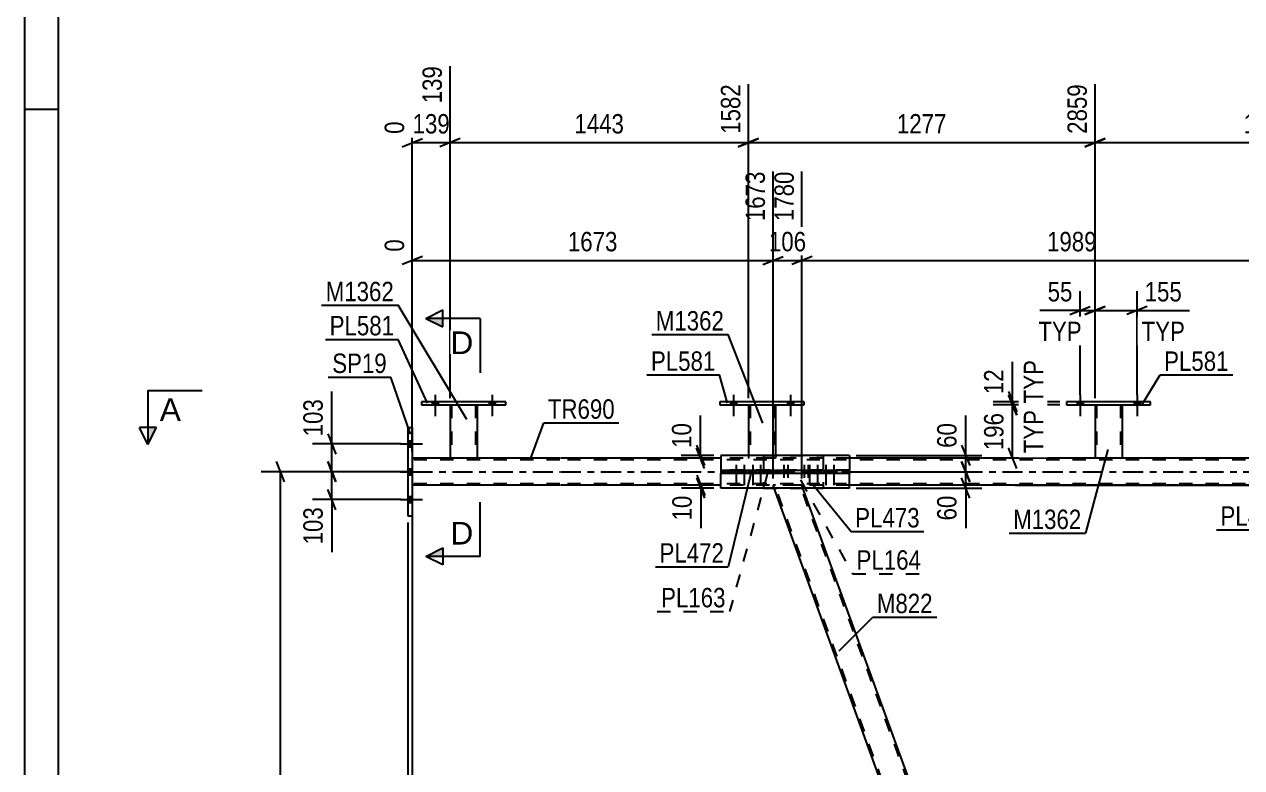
# Model space of a CAD drawing. Header units: millimetres. Extents: x 0 to 841, y 0 to 594.
# Drawn here: x 0 to 179.4, y 349.9 to 459.5 of the extents above; entities that cross this region are included whole.
import ezdxf

# ---------------------------------------------------------------- set-up
doc = ezdxf.new("R2010")
doc.units = ezdxf.units.MM
doc.linetypes.add('DXK_LINE_DOT2', pattern=[3.9198, 1.9599, -1.9599])
doc.linetypes.add('DXK_LINE_DOT3', pattern=[5.9187, 2.979, -0.9799, 0.9799, -0.9799])
doc.styles.add('Arial', font='ARIAL.TTF', dxfattribs={"height": 0.2})
doc.styles.add('Arial Narrow', font='ARIALN.TTF', dxfattribs={"height": 0.2})

# ---------------------------------------------------------------- blocks, each defined once
blk = doc.blocks.new('Unknown-570369591-1113')
at = {"color": 5, "linetype": 'Continuous'}
for p, q in [((0, 594), (0, 0)), ((5, 589), (5, 5)), ((5, 447), (0, 447))]:
    blk.add_line(p, q, dxfattribs=at)
blk = doc.blocks.new('Part-570369591-2662 - 2634')
at = {"color": 7, "linetype": 'DXK_LINE_DOT2'}
for p, q in [((114.61, 391.58), (110.35, 391.58)), ((110.5, 391.18), (110.35, 391.58)), ((154.65, 270.58), (110.61, 391.58)), ((158.39, 270.58), (114.35, 391.58)), ((114.75, 391.18), (114.61, 391.58)), ((158.65, 270.58), (157.47, 273.83)), ((154.39, 270.58), (154.24, 270.99)), ((158.65, 270.58), (154.39, 270.58))]:
    blk.add_line(p, q, dxfattribs=at)
at = {"color": 2, "linetype": 'Continuous'}
for p, q in [((154.24, 270.99), (110.5, 391.18)), ((157.47, 273.83), (114.75, 391.18))]:
    blk.add_line(p, q, dxfattribs=at)
blk = doc.blocks.new('Part-570369591-2642 - 2634')
at = {"color": 2, "linetype": 'Continuous'}
for p, q in [((102.64, 395.98), (102.64, 393.82)), ((121.6, 395.98), (102.64, 395.98)), ((121.6, 395.98), (121.6, 393.82)), ((102.64, 391.18), (102.64, 393.34)), ((121.6, 391.18), (121.6, 393.34)), ((121.6, 391.18), (102.64, 391.18))]:
    blk.add_line(p, q, dxfattribs=at)
at = {"color": 7, "linetype": 'DXK_LINE_DOT2'}
for p, q in [((102.64, 393.82), (102.64, 393.34)), ((121.6, 393.82), (121.6, 393.34))]:
    blk.add_line(p, q, dxfattribs=at)
blk = doc.blocks.new('Bolt-570369591-2840 - 2634')
at = {"linetype": 'Continuous'}
for points in [[(104.08, 403.42), (104.96, 403.42), (104.96, 403.9), (104.08, 403.9)], [(112.48, 403.42), (113.36, 403.42), (113.36, 403.9), (112.48, 403.9)]]:
    blk.add_hatch(color=1, dxfattribs=at).paths.add_polyline_path(points)
at = {"color": 1, "linetype": 'Continuous'}
for p, q in [((104.08, 403.9), (104.08, 403.42)), ((104.52, 404.9), (104.52, 401.78)), ((104.96, 403.9), (104.96, 403.42)), ((112.48, 403.9), (112.48, 403.42)), ((112.92, 404.9), (112.92, 401.78)), ((113.36, 403.9), (113.36, 403.42))]:
    blk.add_line(p, q, dxfattribs=at)
blk = doc.blocks.new('Part-570369591-2731 - 2634')
at = {"color": 7, "linetype": 'DXK_LINE_DOT2'}
for p, q in [((108.93, 395.98), (108.93, 391.18)), ((108.93, 395.98), (117.71, 395.98)), ((117.71, 395.98), (117.71, 391.18)), ((108.93, 391.18), (117.71, 391.18))]:
    blk.add_line(p, q, dxfattribs=at)
blk = doc.blocks.new('Part-570369591-2671 - 2634')
at = {"color": 2, "linetype": 'Continuous'}
for p, q in [((78.94, 395.58), (57.17, 395.58)), ((102.64, 395.58), (79.04, 395.58)), ((187.77, 395.58), (121.6, 395.58)), ((78.94, 391.58), (57.17, 391.58)), ((102.64, 391.58), (79.04, 391.58)), ((187.77, 391.58), (121.6, 391.58))]:
    blk.add_line(p, q, dxfattribs=at)
at = {"color": 7, "linetype": 'DXK_LINE_DOT2'}
for p, q in [((57.17, 395.58), (57.17, 391.58)), ((78.94, 395.34), (57.17, 395.34)), ((246.62, 395.34), (79.04, 395.34)), ((121.6, 395.58), (102.64, 395.58)), ((78.94, 391.82), (57.17, 391.82)), ((246.62, 391.82), (79.04, 391.82)), ((121.6, 391.58), (102.64, 391.58))]:
    blk.add_line(p, q, dxfattribs=at)
at = {"color": 7, "linetype": 'DXK_LINE_DOT3'}
for p, q in [((57.17, 393.58), (78.94, 393.58)), ((79.04, 393.58), (246.62, 393.58))]:
    blk.add_line(p, q, dxfattribs=at)
blk = doc.blocks.new('Part-570369591-2736 - 2634')
at = {"color": 2, "linetype": 'Continuous'}
for p, q in [((102.52, 403.9), (102.52, 403.42)), ((114.92, 403.9), (102.52, 403.9)), ((114.92, 403.42), (114.92, 403.9)), ((102.52, 403.42), (114.92, 403.42))]:
    blk.add_line(p, q, dxfattribs=at)
blk = doc.blocks.new('Part-570369591-2751 - 2634')
at = {"color": 2, "linetype": 'Continuous'}
for p, q in [((106.72, 403.42), (106.72, 395.98)), ((110.72, 403.42), (110.72, 395.98))]:
    blk.add_line(p, q, dxfattribs=at)
at = {"color": 7, "linetype": 'DXK_LINE_DOT2'}
for p, q in [((106.72, 403.42), (110.72, 403.42)), ((106.72, 403.42), (106.72, 403.42)), ((106.72, 403.42), (106.72, 403.42)), ((106.96, 403.42), (106.96, 395.58)), ((110.48, 403.42), (110.48, 395.58)), ((110.72, 403.42), (110.72, 403.42)), ((110.72, 403.42), (110.72, 403.42)), ((106.72, 395.98), (106.72, 395.58)), ((110.72, 395.58), (106.72, 395.58)), ((110.72, 395.98), (110.72, 395.58))]:
    blk.add_line(p, q, dxfattribs=at)
blk = doc.blocks.new('Part-570369591-2691 - 2634')
at = {"color": 2, "linetype": 'Continuous'}
for p, q in [((56.53, 400.08), (57.17, 400.08)), ((56.53, 400.08), (56.53, 387.08)), ((57.17, 400.08), (57.17, 387.08)), ((56.53, 387.08), (57.17, 387.08))]:
    blk.add_line(p, q, dxfattribs=at)
blk = doc.blocks.new('Part-570369591-2756 - 2634')
at = {"color": 2, "linetype": 'Continuous'}
for p, q in [((58.54, 403.9), (58.54, 403.42)), ((70.94, 403.9), (58.54, 403.9)), ((70.94, 403.42), (70.94, 403.9)), ((58.54, 403.42), (70.94, 403.42))]:
    blk.add_line(p, q, dxfattribs=at)
blk = doc.blocks.new('Part-570369591-2761 - 2634')
at = {"color": 2, "linetype": 'Continuous'}
for p, q in [((62.74, 403.42), (62.74, 395.58)), ((66.74, 403.42), (66.74, 395.58)), ((66.71, 395.58), (62.74, 395.58)), ((66.74, 395.58), (66.71, 395.58))]:
    blk.add_line(p, q, dxfattribs=at)
at = {"color": 7, "linetype": 'DXK_LINE_DOT2'}
for p, q in [((62.74, 403.42), (66.74, 403.42)), ((62.74, 403.42), (62.74, 403.42)), ((62.74, 403.42), (62.74, 403.42)), ((62.98, 403.42), (62.98, 395.58)), ((66.5, 403.42), (66.5, 395.58)), ((66.74, 403.42), (66.74, 403.42)), ((66.74, 403.42), (66.74, 403.42)), ((66.43, 395.58), (66.45, 395.58)), ((66.45, 395.58), (66.48, 395.58)), ((66.48, 395.58), (66.5, 395.58)), ((66.74, 395.58), (66.74, 395.58))]:
    blk.add_line(p, q, dxfattribs=at)
blk = doc.blocks.new('Part-570369591-2721 - 2634')
at = {"color": 2, "linetype": 'Continuous'}
for p, q in [((157.47, 273.83), (194.04, 391.18)), ((197.03, 387.33), (195.63, 391.18)), ((160.77, 270.99), (197.03, 387.33)), ((158.5, 270.99), (157.47, 273.83))]:
    blk.add_line(p, q, dxfattribs=at)
at = {"color": 7, "linetype": 'DXK_LINE_DOT2'}
for p, q in [((157.6, 273.46), (194.42, 391.58)), ((194.04, 391.18), (194.17, 391.58)), ((195.49, 391.58), (194.17, 391.58)), ((195.63, 391.18), (195.49, 391.58)), ((160.39, 270.58), (196.9, 387.7)), ((158.65, 270.58), (158.5, 270.99)), ((160.77, 270.99), (160.64, 270.58)), ((160.64, 270.58), (158.65, 270.58))]:
    blk.add_line(p, q, dxfattribs=at)
blk = doc.blocks.new('Part-570369591-2796 - 2634')
at = {"color": 2, "linetype": 'Continuous'}
for p, q in [((102.64, 393.82), (102.64, 393.82)), ((102.64, 393.82), (107.81, 393.82)), ((102.64, 393.82), (102.64, 393.34)), ((107.81, 393.34), (102.64, 393.34)), ((107.81, 393.82), (116.42, 393.82)), ((107.81, 393.82), (107.81, 393.34)), ((116.42, 393.34), (107.81, 393.34)), ((116.42, 393.82), (121.6, 393.82)), ((116.42, 393.82), (116.42, 393.34)), ((121.6, 393.34), (116.42, 393.34)), ((121.6, 393.82), (121.6, 393.82)), ((121.6, 393.82), (121.6, 393.34))]:
    blk.add_line(p, q, dxfattribs=at)
at = {"color": 7, "linetype": 'DXK_LINE_DOT2'}
for p, q in [((121.6, 393.82), (102.64, 393.82)), ((102.64, 393.82), (102.64, 393.82)), ((121.6, 393.34), (102.64, 393.34)), ((121.6, 393.82), (121.6, 393.82))]:
    blk.add_line(p, q, dxfattribs=at)
blk = doc.blocks.new('Part-570369591-2801 - 2634')
at = {"color": 7, "linetype": 'DXK_LINE_DOT2'}
for p, q in [((117.71, 393.82), (108.93, 393.82)), ((108.93, 393.82), (108.93, 393.34)), ((117.71, 393.34), (108.93, 393.34)), ((111.3, 393.82), (111.3, 393.34)), ((117.71, 393.82), (117.71, 393.34))]:
    blk.add_line(p, q, dxfattribs=at)
blk = doc.blocks.new('Part-570369591-2834 - 2634')
at = {"color": 2, "linetype": 'Continuous'}
for p, q in [((153.6, 403.9), (153.6, 403.42)), ((166, 403.9), (153.6, 403.9)), ((166, 403.42), (166, 403.9)), ((153.6, 403.42), (166, 403.42))]:
    blk.add_line(p, q, dxfattribs=at)
blk = doc.blocks.new('Part-570369591-2839 - 2634')
at = {"color": 2, "linetype": 'Continuous'}
for p, q in [((157.8, 403.42), (157.8, 395.58)), ((161.8, 403.42), (161.8, 395.58)), ((161.76, 395.58), (157.8, 395.58)), ((161.8, 395.58), (161.76, 395.58))]:
    blk.add_line(p, q, dxfattribs=at)
at = {"color": 7, "linetype": 'DXK_LINE_DOT2'}
for p, q in [((157.8, 403.42), (161.8, 403.42)), ((157.8, 403.42), (157.8, 403.42)), ((157.8, 403.42), (157.8, 403.42)), ((158.04, 403.42), (158.04, 395.58)), ((161.56, 403.42), (161.56, 395.58)), ((161.8, 403.42), (161.8, 403.42)), ((161.8, 403.42), (161.8, 403.42)), ((161.49, 395.58), (161.5, 395.58)), ((161.5, 395.58), (161.54, 395.58)), ((161.54, 395.58), (161.56, 395.58)), ((161.8, 395.58), (161.8, 395.58))]:
    blk.add_line(p, q, dxfattribs=at)
blk = doc.blocks.new('Bolt-570369591-2841 - 2634')
at = {"linetype": 'Continuous'}
for points in [[(104.08, 403.42), (104.96, 403.42), (104.96, 403.9), (104.08, 403.9)], [(112.48, 403.42), (113.36, 403.42), (113.36, 403.9), (112.48, 403.9)]]:
    blk.add_hatch(color=1, dxfattribs=at).paths.add_polyline_path(points)
at = {"color": 1, "linetype": 'Continuous'}
for p, q in [((104.08, 403.9), (104.08, 403.42)), ((104.52, 404.9), (104.52, 401.78)), ((104.96, 403.9), (104.96, 403.42)), ((112.48, 403.9), (112.48, 403.42)), ((112.92, 404.9), (112.92, 401.78)), ((113.36, 403.9), (113.36, 403.42))]:
    blk.add_line(p, q, dxfattribs=at)
blk = doc.blocks.new('Bolt-570369591-2842 - 2634')
at = {"linetype": 'Continuous'}
for points in [[(60.1, 403.42), (60.98, 403.42), (60.98, 403.9), (60.1, 403.9)], [(68.5, 403.42), (69.38, 403.42), (69.38, 403.9), (68.5, 403.9)]]:
    blk.add_hatch(color=1, dxfattribs=at).paths.add_polyline_path(points)
at = {"color": 1, "linetype": 'Continuous'}
for p, q in [((60.1, 403.9), (60.1, 403.42)), ((60.54, 404.9), (60.54, 401.78)), ((60.98, 403.9), (60.98, 403.42)), ((68.5, 403.9), (68.5, 403.42)), ((68.94, 404.9), (68.94, 401.78)), ((69.38, 403.9), (69.38, 403.42))]:
    blk.add_line(p, q, dxfattribs=at)
blk = doc.blocks.new('Bolt-570369591-2843 - 2634')
at = {"linetype": 'Continuous'}
for points in [[(60.1, 403.42), (60.98, 403.42), (60.98, 403.9), (60.1, 403.9)], [(68.5, 403.42), (69.38, 403.42), (69.38, 403.9), (68.5, 403.9)]]:
    blk.add_hatch(color=1, dxfattribs=at).paths.add_polyline_path(points)
at = {"color": 1, "linetype": 'Continuous'}
for p, q in [((60.1, 403.9), (60.1, 403.42)), ((60.54, 404.9), (60.54, 401.78)), ((60.98, 403.9), (60.98, 403.42)), ((68.5, 403.9), (68.5, 403.42)), ((68.94, 404.9), (68.94, 401.78)), ((69.38, 403.9), (69.38, 403.42))]:
    blk.add_line(p, q, dxfattribs=at)
blk = doc.blocks.new('Bolt-570369591-2848 - 2634')
at = {"linetype": 'Continuous'}
for points in [[(155.16, 403.42), (156.04, 403.42), (156.04, 403.9), (155.16, 403.9)], [(163.56, 403.42), (164.44, 403.42), (164.44, 403.9), (163.56, 403.9)]]:
    blk.add_hatch(color=1, dxfattribs=at).paths.add_polyline_path(points)
at = {"color": 1, "linetype": 'Continuous'}
for p, q in [((155.16, 403.9), (155.16, 403.42)), ((155.6, 404.9), (155.6, 401.78)), ((156.04, 403.9), (156.04, 403.42)), ((163.56, 403.9), (163.56, 403.42)), ((164, 404.9), (164, 401.78)), ((164.44, 403.9), (164.44, 403.42))]:
    blk.add_line(p, q, dxfattribs=at)
blk = doc.blocks.new('Bolt-570369591-2849 - 2634')
at = {"linetype": 'Continuous'}
for points in [[(155.16, 403.42), (156.04, 403.42), (156.04, 403.9), (155.16, 403.9)], [(163.56, 403.42), (164.44, 403.42), (164.44, 403.9), (163.56, 403.9)]]:
    blk.add_hatch(color=1, dxfattribs=at).paths.add_polyline_path(points)
at = {"color": 1, "linetype": 'Continuous'}
for p, q in [((155.16, 403.9), (155.16, 403.42)), ((155.6, 404.9), (155.6, 401.78)), ((156.04, 403.9), (156.04, 403.42)), ((163.56, 403.9), (163.56, 403.42)), ((164, 404.9), (164, 401.78)), ((164.44, 403.9), (164.44, 403.42))]:
    blk.add_line(p, q, dxfattribs=at)
blk = doc.blocks.new('Bolt-570369591-2850 - 2634')
at = {"color": 1, "linetype": 'DXK_LINE_DOT2'}
for p, q in [((111.57, 393.82), (111.57, 393.34)), ((111.93, 394.62), (111.93, 391.62)), ((112.17, 393.82), (112.17, 393.34)), ((112.29, 393.82), (112.29, 393.34)), ((112.53, 394.62), (112.53, 391.62)), ((112.89, 393.82), (112.89, 393.34)), ((114.58, 393.82), (114.58, 393.34)), ((114.94, 394.62), (114.94, 391.62)), ((115.18, 393.82), (115.18, 393.34)), ((115.3, 393.82), (115.3, 393.34)), ((115.54, 394.62), (115.54, 391.62)), ((115.9, 393.82), (115.9, 393.34))]:
    blk.add_line(p, q, dxfattribs=at)
blk = doc.blocks.new('Bolt-570369591-2851 - 2634')
at = {"linetype": 'Continuous'}
for points in [[(105.27, 393.82), (104.55, 393.82), (104.55, 393.34), (105.27, 393.34)], [(106.44, 393.82), (105.72, 393.82), (105.72, 393.34), (106.44, 393.34)], [(107.71, 393.82), (106.99, 393.82), (106.99, 393.34), (107.71, 393.34)], [(108.88, 393.82), (108.16, 393.82), (108.16, 393.34), (108.88, 393.34)]]:
    blk.add_hatch(color=1, dxfattribs=at).paths.add_polyline_path(points)
at = {"color": 1, "linetype": 'Continuous'}
for p, q in [((104.55, 393.82), (104.55, 393.34)), ((104.91, 394.62), (104.91, 391.62)), ((105.27, 393.82), (105.27, 393.34)), ((105.72, 393.82), (105.72, 393.34)), ((106.08, 394.62), (106.08, 391.62)), ((106.44, 393.82), (106.44, 393.34)), ((106.99, 393.82), (106.99, 393.34)), ((107.35, 394.62), (107.35, 391.62)), ((107.71, 393.82), (107.71, 393.34)), ((108.16, 393.82), (108.16, 393.34)), ((108.52, 394.62), (108.52, 391.62)), ((108.88, 393.82), (108.88, 393.34))]:
    blk.add_line(p, q, dxfattribs=at)
blk = doc.blocks.new('Bolt-570369591-2853 - 2634')
at = {"linetype": 'Continuous'}
for points in [[(57.17, 397.24), (57.17, 398.12), (56.53, 398.12), (56.53, 397.24)], [(57.17, 397.24), (57.17, 398.12), (56.53, 398.12), (56.53, 397.24)], [(57.17, 397.24), (57.17, 398.12), (56.53, 398.12), (56.53, 397.24)], [(57.17, 393.14), (57.17, 394.02), (56.53, 394.02), (56.53, 393.14)], [(57.17, 393.14), (57.17, 394.02), (56.53, 394.02), (56.53, 393.14)], [(57.17, 389.04), (57.17, 389.92), (56.53, 389.92), (56.53, 389.04)], [(57.17, 389.04), (57.17, 389.92), (56.53, 389.92), (56.53, 389.04)], [(57.17, 389.04), (57.17, 389.92), (56.53, 389.92), (56.53, 389.04)]]:
    blk.add_hatch(color=1, dxfattribs=at).paths.add_polyline_path(points)
at = {"color": 1, "linetype": 'Continuous'}
for p, q in [((55.37, 397.68), (58.69, 397.68)), ((55.37, 397.68), (58.69, 397.68)), ((55.37, 397.68), (58.69, 397.68)), ((56.53, 398.12), (57.17, 398.12)), ((56.53, 398.12), (57.17, 398.12)), ((56.53, 398.12), (57.17, 398.12)), ((56.53, 397.24), (57.17, 397.24)), ((56.53, 397.24), (57.17, 397.24)), ((56.53, 397.24), (57.17, 397.24)), ((55.37, 393.58), (58.69, 393.58)), ((55.37, 393.58), (58.69, 393.58)), ((56.53, 394.02), (57.17, 394.02)), ((56.53, 394.02), (57.17, 394.02)), ((56.53, 393.14), (57.17, 393.14)), ((56.53, 393.14), (57.17, 393.14)), ((55.37, 389.48), (58.69, 389.48)), ((55.37, 389.48), (58.69, 389.48)), ((55.37, 389.48), (58.69, 389.48)), ((56.53, 389.92), (57.17, 389.92)), ((56.53, 389.92), (57.17, 389.92)), ((56.53, 389.92), (57.17, 389.92)), ((56.53, 389.04), (57.17, 389.04)), ((56.53, 389.04), (57.17, 389.04)), ((56.53, 389.04), (57.17, 389.04))]:
    blk.add_line(p, q, dxfattribs=at)
blk = doc.blocks.new('Bolt-570369591-2889 - 2634')
at = {"linetype": 'Continuous'}
for points in [[(116.07, 393.82), (115.35, 393.82), (115.35, 393.34), (116.07, 393.34)], [(117.24, 393.82), (116.52, 393.82), (116.52, 393.34), (117.24, 393.34)], [(118.51, 393.82), (117.79, 393.82), (117.79, 393.34), (118.51, 393.34)], [(119.68, 393.82), (118.96, 393.82), (118.96, 393.34), (119.68, 393.34)]]:
    blk.add_hatch(color=1, dxfattribs=at).paths.add_polyline_path(points)
at = {"color": 1, "linetype": 'Continuous'}
for p, q in [((115.35, 393.82), (115.35, 393.34)), ((115.71, 394.62), (115.71, 391.62)), ((116.07, 393.82), (116.07, 393.34)), ((116.52, 393.82), (116.52, 393.34)), ((116.88, 394.62), (116.88, 391.62)), ((117.24, 393.82), (117.24, 393.34)), ((117.79, 393.82), (117.79, 393.34)), ((118.15, 394.62), (118.15, 391.62)), ((118.51, 393.82), (118.51, 393.34)), ((118.96, 393.82), (118.96, 393.34)), ((119.32, 394.62), (119.32, 391.62)), ((119.68, 393.82), (119.68, 393.34))]:
    blk.add_line(p, q, dxfattribs=at)
blk = doc.blocks.new('StraightDimension-570369591-3029 - 2634')
at = {"color": 7, "linetype": 'Continuous'}
for p, q in [((38.34, 392.08), (37.14, 395.08)), ((56.93, 393.58), (34.89, 393.58)), ((37.74, 267.58), (37.74, 393.58)), ((88.24, 267.58), (34.89, 267.58)), ((37.14, 269.08), (38.34, 266.08))]:
    blk.add_line(p, q, dxfattribs=at)
at = {"color": 0}
blk.add_wipeout([(36.99, 334.83), (32.79, 334.83), (32.79, 326.32), (36.99, 326.32)], dxfattribs=at)
at = {"color": 3, "style": 'Arial Narrow'}
blk.add_text('3150', height=2.863, rotation=90.0002, dxfattribs=at).set_placement((36.39, 326.92))
blk = doc.blocks.new('StraightDimension-570369591-3622 - 2634')
at = {"color": 7, "linetype": 'Continuous'}
for p, q in [((57.17, 390.58), (57.17, 329.07)), ((89.24, 271.58), (89.24, 334.32)), ((58.67, 332.07), (55.67, 330.87)), ((87.74, 330.87), (90.74, 332.07)), ((57.17, 331.47), (89.24, 331.47))]:
    blk.add_line(p, q, dxfattribs=at)
at = {"color": 0}
blk.add_wipeout([(77.46, 332.22), (77.46, 336.42), (68.95, 336.42), (68.95, 332.22)], dxfattribs=at)
at = {"color": 3, "style": 'Arial Narrow'}
blk.add_text('1145', height=2.863, dxfattribs=at).set_placement((69.55, 332.82))
blk = doc.blocks.new('StraightDimension-570369591-6714 - 2634')
at = {"color": 7, "linetype": 'Continuous'}
for p, q in [((62.74, 404.42), (62.74, 453.38)), ((57.17, 396.58), (57.17, 445.23)), ((55.67, 441.5), (58.67, 442.7)), ((57.17, 442.1), (62.74, 442.1)), ((64.24, 442.7), (61.24, 441.5))]:
    blk.add_line(p, q, dxfattribs=at)
at = {"color": 0}
blk.add_wipeout([(63.3, 442.85), (63.3, 447.05), (56.62, 447.05), (56.62, 442.85)], dxfattribs=at)
at = {"color": 0, "linetype": 'Continuous'}
for points in [[(62.14, 453.98), (57.94, 453.98), (57.94, 447.3), (62.14, 447.3)], [(56.57, 445.83), (52.37, 445.83), (52.37, 442.8), (56.57, 442.8)]]:
    blk.add_wipeout(points, dxfattribs=at)
at = {"color": 3, "linetype": 'Continuous', "style": 'Arial Narrow'}
for s, height, p in [('139', 2.863, (61.54, 447.9)), ('0', 2.86, (55.97, 443.4))]:
    blk.add_text(s, height=height, rotation=90.0002, dxfattribs=at).set_placement(p)
at = {"color": 3, "style": 'Arial Narrow'}
blk.add_text('139', height=2.863, dxfattribs=at).set_placement((57.22, 443.45))
blk = doc.blocks.new('StraightDimension-570369591-6712 - 2634')
at = {"color": 7, "linetype": 'Continuous'}
for p, q in [((106.72, 404.41), (106.72, 450.71)), ((157.8, 404.42), (157.8, 450.71)), ((108.22, 442.7), (105.22, 441.5)), ((106.72, 442.1), (157.8, 442.1)), ((156.3, 441.5), (159.3, 442.7))]:
    blk.add_line(p, q, dxfattribs=at)
at = {"color": 0, "linetype": 'Continuous'}
blk.add_wipeout([(157.2, 451.31), (153, 451.31), (153, 442.8), (157.2, 442.8)], dxfattribs=at)
at = {"color": 0}
blk.add_wipeout([(136.51, 442.85), (136.51, 447.05), (128, 447.05), (128, 442.85)], dxfattribs=at)
at = {"color": 3, "linetype": 'Continuous', "style": 'Arial Narrow'}
blk.add_text('2859', height=2.863, rotation=90.0002, dxfattribs=at).set_placement((156.6, 443.4))
at = {"color": 3, "style": 'Arial Narrow'}
blk.add_text('1277', height=2.863, dxfattribs=at).set_placement((128.6, 443.45))
blk = doc.blocks.new('StraightDimension-570369591-3141 - 2634')
at = {"color": 7, "linetype": 'Continuous'}
for p, q in [((138.14, 395.08), (139.34, 392.08)), ((122.59, 393.58), (141.14, 393.58)), ((138.74, 391.18), (138.74, 393.58)), ((122.59, 391.18), (141.14, 391.18)), ((139.34, 389.68), (138.14, 392.68))]:
    blk.add_line(p, q, dxfattribs=at)
at = {"color": 0}
blk.add_wipeout([(137.99, 390.65), (133.79, 390.65), (133.79, 385.8), (137.99, 385.8)], dxfattribs=at)
at = {"color": 7, "linetype": 'Continuous'}
blk.add_line((138.74, 391.18), (138.74, 385.27), dxfattribs=at)
blk.add_line((138.74, 391.18), (138.74, 385.27), dxfattribs=at)
at = {"color": 3, "style": 'Arial Narrow'}
blk.add_text('60', height=2.863, rotation=90.0002, dxfattribs=at).set_placement((137.39, 386.4))
blk = doc.blocks.new('StraightDimension-570369591-16254 - 2634')
at = {"color": 7, "linetype": 'Continuous'}
for p, q in [((145.06, 404.92), (146.26, 401.92)), ((152.6, 403.42), (142.81, 403.42)), ((145.66, 395.58), (145.66, 403.42)), ((146.26, 394.08), (145.06, 397.08)), ((156.8, 395.58), (142.81, 395.58))]:
    blk.add_line(p, q, dxfattribs=at)
at = {"color": 0}
blk.add_wipeout([(144.91, 402.84), (140.71, 402.84), (140.71, 396.16), (144.91, 396.16)], dxfattribs=at)
at = {"color": 0, "linetype": 'Continuous'}
blk.add_wipeout([(150.76, 403.29), (146.56, 403.29), (146.56, 395.7), (150.76, 395.7)], dxfattribs=at)
at = {"color": 3, "style": 'Arial Narrow'}
blk.add_text('196', height=2.863, rotation=90.0002, dxfattribs=at).set_placement((144.31, 396.76))
at = {"color": 3, "linetype": 'Continuous', "style": 'Arial Narrow'}
blk.add_text('TYP', height=2.863, rotation=90.0002, dxfattribs=at).set_placement((150.16, 396.3))
blk = doc.blocks.new('StraightDimension-570369591-3137 - 2634')
at = {"color": 7, "linetype": 'Continuous'}
for p, q in [((99.11, 393.08), (100.31, 390.08)), ((101.64, 391.58), (96.86, 391.58)), ((101.64, 391.18), (96.86, 391.18)), ((100.31, 389.68), (99.11, 392.68)), ((99.71, 391.18), (99.71, 391.58))]:
    blk.add_line(p, q, dxfattribs=at)
at = {"color": 0}
blk.add_wipeout([(98.96, 390.65), (94.76, 390.65), (94.76, 385.8), (98.96, 385.8)], dxfattribs=at)
at = {"color": 7, "linetype": 'Continuous'}
blk.add_line((99.71, 391.18), (99.71, 385.27), dxfattribs=at)
blk.add_line((99.71, 391.18), (99.71, 385.27), dxfattribs=at)
at = {"color": 3, "style": 'Arial Narrow'}
blk.add_text('10', height=2.863, rotation=90.0002, dxfattribs=at).set_placement((98.36, 386.4))
blk = doc.blocks.new('StraightDimension-570369591-3139 - 2634')
at = {"color": 7, "linetype": 'Continuous'}
for p, q in [((99.05, 397.48), (100.25, 394.48)), ((100.25, 394.08), (99.05, 397.08)), ((101.64, 395.98), (96.8, 395.98)), ((101.64, 395.58), (96.8, 395.58)), ((99.65, 395.58), (99.65, 395.98))]:
    blk.add_line(p, q, dxfattribs=at)
at = {"color": 0}
blk.add_wipeout([(98.9, 401.36), (94.7, 401.36), (94.7, 396.5), (98.9, 396.5)], dxfattribs=at)
at = {"color": 7, "linetype": 'Continuous'}
blk.add_line((99.65, 395.98), (99.65, 401.89), dxfattribs=at)
blk.add_line((99.65, 395.98), (99.65, 401.89), dxfattribs=at)
at = {"color": 3, "style": 'Arial Narrow'}
blk.add_text('10', height=2.863, rotation=90.0002, dxfattribs=at).set_placement((98.3, 397.1))
blk = doc.blocks.new('StraightDimension-570369591-3142 - 2634')
at = {"color": 7, "linetype": 'Continuous'}
for p, q in [((138.14, 397.48), (139.34, 394.48)), ((122.59, 395.98), (141.14, 395.98)), ((139.34, 392.08), (138.14, 395.08)), ((138.74, 393.58), (138.74, 395.98)), ((122.59, 393.58), (141.14, 393.58))]:
    blk.add_line(p, q, dxfattribs=at)
at = {"color": 0}
blk.add_wipeout([(137.99, 401.36), (133.79, 401.36), (133.79, 396.5), (137.99, 396.5)], dxfattribs=at)
at = {"color": 7, "linetype": 'Continuous'}
blk.add_line((138.74, 395.98), (138.74, 401.89), dxfattribs=at)
blk.add_line((138.74, 395.98), (138.74, 401.89), dxfattribs=at)
at = {"color": 3, "style": 'Arial Narrow'}
blk.add_text('60', height=2.863, rotation=90.0002, dxfattribs=at).set_placement((137.39, 397.1))
blk = doc.blocks.new('StraightDimension-570369591-3566 - 2634')
at = {"color": 7, "linetype": 'Continuous'}
for p, q in [((44.73, 395.08), (45.93, 392.08)), ((55.53, 393.58), (42.48, 393.58)), ((45.33, 389.48), (45.33, 393.58)), ((55.53, 389.48), (42.48, 389.48)), ((45.93, 387.98), (44.73, 390.98))]:
    blk.add_line(p, q, dxfattribs=at)
at = {"color": 0}
blk.add_wipeout([(44.58, 388.95), (40.38, 388.95), (40.38, 382.27), (44.58, 382.27)], dxfattribs=at)
at = {"color": 7, "linetype": 'Continuous'}
blk.add_line((45.33, 389.48), (45.33, 381.74), dxfattribs=at)
blk.add_line((45.33, 389.48), (45.33, 381.74), dxfattribs=at)
at = {"color": 3, "style": 'Arial Narrow'}
blk.add_text('103', height=2.863, rotation=90.0002, dxfattribs=at).set_placement((43.98, 382.87))
blk = doc.blocks.new('StraightDimension-570369591-3574 - 2634')
at = {"color": 7, "linetype": 'Continuous'}
for p, q in [((44.73, 399.18), (45.93, 396.18)), ((55.53, 397.68), (42.48, 397.68)), ((45.33, 393.58), (45.33, 397.68)), ((45.93, 392.08), (44.73, 395.08)), ((55.53, 393.58), (42.48, 393.58))]:
    blk.add_line(p, q, dxfattribs=at)
at = {"color": 0}
blk.add_wipeout([(44.58, 404.89), (40.38, 404.89), (40.38, 398.2), (44.58, 398.2)], dxfattribs=at)
at = {"color": 7, "linetype": 'Continuous'}
blk.add_line((45.33, 397.68), (45.33, 405.41), dxfattribs=at)
blk.add_line((45.33, 397.68), (45.33, 405.41), dxfattribs=at)
at = {"color": 3, "style": 'Arial Narrow'}
blk.add_text('103', height=2.863, rotation=90.0002, dxfattribs=at).set_placement((43.98, 398.8))
blk = doc.blocks.new('StraightDimension-570369591-3600 - 2634')
at = {"color": 7, "linetype": 'Continuous'}
for p, q in [((198.19, 390.08), (196.99, 393.08)), ((146.02, 391.58), (199.99, 391.58)), ((197.59, 270.58), (197.59, 391.58)), ((196.99, 272.08), (198.19, 269.08)), ((197.99, 270.58), (199.99, 270.58))]:
    blk.add_line(p, q, dxfattribs=at)
at = {"color": 0}
blk.add_wipeout([(196.84, 335.33), (192.64, 335.33), (192.64, 326.82), (196.84, 326.82)], dxfattribs=at)
at = {"color": 3, "style": 'Arial Narrow'}
blk.add_text('3025', height=2.863, rotation=90.0002, dxfattribs=at).set_placement((196.24, 327.42))
blk = doc.blocks.new('StraightDimension-570369591-3611 - 2634')
at = {"color": 7, "linetype": 'Continuous'}
blk.add_line((56.53, 386.08), (56.53, 226.33), dxfattribs=at)
blk = doc.blocks.new('StraightDimension-570369591-6367 - 2634')
at = {"color": 7, "linetype": 'Continuous'}
for p, q in [((114.61, 392.58), (114.61, 437.84)), ((194.17, 392.58), (194.17, 433.34)), ((116.11, 425.33), (113.11, 424.13)), ((192.67, 424.13), (195.67, 425.33)), ((114.61, 424.73), (194.17, 424.73))]:
    blk.add_line(p, q, dxfattribs=at)
at = {"color": 0, "linetype": 'Continuous'}
blk.add_wipeout([(193.57, 433.94), (189.37, 433.94), (189.37, 425.43), (193.57, 425.43)], dxfattribs=at)
at = {"color": 0}
blk.add_wipeout([(158.64, 425.48), (158.64, 429.68), (150.13, 429.68), (150.13, 425.48)], dxfattribs=at)
at = {"color": 3, "linetype": 'Continuous', "style": 'Arial Narrow'}
blk.add_text('3769', height=2.863, rotation=90.0002, dxfattribs=at).set_placement((192.97, 426.03))
at = {"color": 3, "style": 'Arial Narrow'}
blk.add_text('1989', height=2.863, dxfattribs=at).set_placement((150.73, 426.08))
blk = doc.blocks.new('StraightDimension-570369591-6368 - 2634')
at = {"color": 7, "linetype": 'Continuous'}
for p, q in [((110.35, 392.58), (110.35, 437.84)), ((114.61, 392.58), (114.61, 437.84)), ((108.85, 424.13), (111.85, 425.33)), ((116.11, 425.33), (113.11, 424.13)), ((110.35, 424.73), (114.61, 424.73))]:
    blk.add_line(p, q, dxfattribs=at)
at = {"color": 0}
blk.add_wipeout([(115.82, 425.48), (115.82, 429.68), (109.14, 429.68), (109.14, 425.48)], dxfattribs=at)
at = {"color": 3, "style": 'Arial Narrow'}
blk.add_text('106', height=2.863, dxfattribs=at).set_placement((109.74, 426.08))
at = {"color": 0, "linetype": 'Continuous'}
blk.add_wipeout([(114.01, 438.44), (109.81, 438.44), (109.81, 429.93), (114.01, 429.93)], dxfattribs=at)
at = {"color": 3, "linetype": 'Continuous', "style": 'Arial Narrow'}
blk.add_text('1780', height=2.863, rotation=90.0002, dxfattribs=at).set_placement((113.41, 430.53))
blk = doc.blocks.new('StraightDimension-570369591-6369 - 2634')
at = {"color": 7, "linetype": 'Continuous'}
for p, q in [((110.35, 392.58), (110.35, 437.84)), ((57.17, 396.58), (57.17, 427.85)), ((58.67, 425.33), (55.67, 424.13)), ((108.85, 424.13), (111.85, 425.33)), ((57.17, 424.73), (110.35, 424.73))]:
    blk.add_line(p, q, dxfattribs=at)
at = {"color": 0, "linetype": 'Continuous'}
for points in [[(109.75, 438.44), (105.55, 438.44), (105.55, 429.93), (109.75, 429.93)], [(56.57, 428.45), (52.37, 428.45), (52.37, 425.43), (56.57, 425.43)]]:
    blk.add_wipeout(points, dxfattribs=at)
at = {"color": 0}
blk.add_wipeout([(88.02, 425.48), (88.02, 429.68), (79.51, 429.68), (79.51, 425.48)], dxfattribs=at)
at = {"color": 3, "linetype": 'Continuous', "style": 'Arial Narrow'}
for s, height, p in [('1673', 2.863, (109.15, 430.53)), ('0', 2.86, (55.97, 426.03))]:
    blk.add_text(s, height=height, rotation=90.0002, dxfattribs=at).set_placement(p)
at = {"color": 3, "style": 'Arial Narrow'}
blk.add_text('1673', height=2.863, dxfattribs=at).set_placement((80.11, 426.08))
blk = doc.blocks.new('StraightDimension-570369591-6711 - 2634')
at = {"color": 7, "linetype": 'Continuous'}
for p, q in [((157.8, 404.42), (157.8, 450.71)), ((208.88, 404.4), (208.88, 450.71)), ((159.3, 442.7), (156.3, 441.5)), ((157.8, 442.1), (208.88, 442.1)), ((207.38, 441.5), (210.38, 442.7))]:
    blk.add_line(p, q, dxfattribs=at)
at = {"color": 0, "linetype": 'Continuous'}
blk.add_wipeout([(208.28, 451.31), (204.08, 451.31), (204.08, 442.8), (208.28, 442.8)], dxfattribs=at)
at = {"color": 0}
blk.add_wipeout([(187.59, 442.85), (187.59, 447.05), (179.08, 447.05), (179.08, 442.85)], dxfattribs=at)
at = {"color": 3, "linetype": 'Continuous', "style": 'Arial Narrow'}
blk.add_text('4136', height=2.863, rotation=90.0002, dxfattribs=at).set_placement((207.68, 443.4))
at = {"color": 3, "style": 'Arial Narrow'}
blk.add_text('1277', height=2.863, dxfattribs=at).set_placement((179.68, 443.45))
blk = doc.blocks.new('StraightDimension-570369591-6713 - 2634')
at = {"color": 7, "linetype": 'Continuous'}
for p, q in [((62.74, 404.42), (62.74, 453.38)), ((106.72, 404.41), (106.72, 450.71)), ((64.24, 442.7), (61.24, 441.5)), ((62.74, 442.1), (106.72, 442.1)), ((105.22, 441.5), (108.22, 442.7))]:
    blk.add_line(p, q, dxfattribs=at)
at = {"color": 0, "linetype": 'Continuous'}
blk.add_wipeout([(106.12, 451.31), (101.92, 451.31), (101.92, 442.8), (106.12, 442.8)], dxfattribs=at)
at = {"color": 0}
blk.add_wipeout([(88.99, 442.85), (88.99, 447.05), (80.47, 447.05), (80.47, 442.85)], dxfattribs=at)
at = {"color": 3, "linetype": 'Continuous', "style": 'Arial Narrow'}
blk.add_text('1582', height=2.863, rotation=90.0002, dxfattribs=at).set_placement((105.52, 443.4))
at = {"color": 3, "style": 'Arial Narrow'}
blk.add_text('1443', height=2.863, dxfattribs=at).set_placement((81.07, 443.45))
blk = doc.blocks.new('StraightDimension-570369591-16253 - 2634')
at = {"color": 7, "linetype": 'Continuous'}
for p, q in [((152.6, 403.9), (142.81, 403.9)), ((145.06, 405.4), (146.26, 402.4)), ((146.26, 401.92), (145.06, 404.92)), ((145.66, 403.42), (145.66, 403.9)), ((152.6, 403.42), (142.81, 403.42))]:
    blk.add_line(p, q, dxfattribs=at)
at = {"color": 0}
blk.add_wipeout([(144.91, 409.28), (140.71, 409.28), (140.71, 404.42), (144.91, 404.42)], dxfattribs=at)
at = {"color": 0, "linetype": 'Continuous'}
blk.add_wipeout([(150.76, 410.65), (146.56, 410.65), (146.56, 403.06), (150.76, 403.06)], dxfattribs=at)
at = {"color": 7, "linetype": 'Continuous'}
blk.add_line((145.66, 403.9), (145.66, 409.8), dxfattribs=at)
blk.add_line((145.66, 403.9), (145.66, 409.8), dxfattribs=at)
at = {"color": 3, "linetype": 'Continuous', "style": 'Arial Narrow'}
blk.add_text('TYP', height=2.863, rotation=90.0002, dxfattribs=at).set_placement((150.16, 403.66))
at = {"color": 3, "style": 'Arial Narrow'}
blk.add_text('12', height=2.863, rotation=90.0002, dxfattribs=at).set_placement((144.31, 405.02))
blk = doc.blocks.new('StraightDimension-570369591-16287 - 2634')
at = {"color": 7, "linetype": 'Continuous'}
for p, q in [((157.8, 404.42), (157.8, 420.19)), ((164, 404.9), (164, 420.19)), ((156.3, 416.74), (159.3, 417.94)), ((157.8, 417.34), (164, 417.34)), ((165.5, 417.94), (162.5, 416.74))]:
    blk.add_line(p, q, dxfattribs=at)
at = {"color": 0}
blk.add_wipeout([(171.21, 418.09), (171.21, 422.29), (164.52, 422.29), (164.52, 418.09)], dxfattribs=at)
at = {"color": 0, "linetype": 'Continuous'}
blk.add_wipeout([(171.66, 412.24), (171.66, 416.44), (164.07, 416.44), (164.07, 412.24)], dxfattribs=at)
at = {"color": 7, "linetype": 'Continuous'}
blk.add_line((164, 417.34), (171.73, 417.34), dxfattribs=at)
blk.add_line((164, 417.34), (171.73, 417.34), dxfattribs=at)
at = {"color": 3, "style": 'Arial Narrow'}
blk.add_text('155', height=2.863, dxfattribs=at).set_placement((165.12, 418.69))
at = {"color": 3, "linetype": 'Continuous', "style": 'Arial Narrow'}
blk.add_text('TYP', height=2.863, dxfattribs=at).set_placement((164.67, 412.84))
blk = doc.blocks.new('StraightDimension-570369591-16288 - 2634')
at = {"color": 7, "linetype": 'Continuous'}
for p, q in [((155.6, 404.9), (155.6, 420.19)), ((157.8, 404.42), (157.8, 420.19)), ((154.1, 416.74), (157.1, 417.94)), ((155.6, 417.34), (157.8, 417.34)), ((159.3, 417.94), (156.3, 416.74))]:
    blk.add_line(p, q, dxfattribs=at)
at = {"color": 0}
blk.add_wipeout([(155.07, 418.09), (155.07, 422.29), (150.22, 422.29), (150.22, 418.09)], dxfattribs=at)
at = {"color": 0, "linetype": 'Continuous'}
blk.add_wipeout([(156.44, 412.24), (156.44, 416.44), (148.85, 416.44), (148.85, 412.24)], dxfattribs=at)
at = {"color": 7, "linetype": 'Continuous'}
blk.add_line((155.6, 417.34), (149.69, 417.34), dxfattribs=at)
blk.add_line((155.6, 417.34), (149.69, 417.34), dxfattribs=at)
at = {"color": 3, "style": 'Arial Narrow'}
blk.add_text('55', height=2.863, dxfattribs=at).set_placement((150.82, 418.69))
at = {"color": 3, "linetype": 'Continuous', "style": 'Arial Narrow'}
blk.add_text('TYP', height=2.863, dxfattribs=at).set_placement((149.45, 412.84))
blk = doc.blocks.new('Mark-570369591-2638 - 2634')
at = {"color": 0}
blk.add_wipeout([(131.96, 385.37), (131.96, 388.37), (122.46, 388.37), (122.46, 385.37)], dxfattribs=at)
blk.add_wipeout([(131.96, 385.37), (131.96, 388.37), (122.46, 388.37), (122.46, 385.37)], dxfattribs=at)
at = {"color": 30, "linetype": 'Continuous'}
for p, q in [((115.99, 391.93), (121.86, 384.77)), ((121.86, 384.77), (132.56, 384.77))]:
    blk.add_line(p, q, dxfattribs=at)
at = {"color": 3, "style": 'Arial Narrow'}
blk.add_text('PL473', height=2.863, dxfattribs=at).set_placement((122.46, 385.37))
blk = doc.blocks.new('Mark-570369591-2658 - 2634')
at = {"color": 0}
blk.add_wipeout([(133.87, 372.73), (133.87, 375.73), (125.65, 375.73), (125.65, 372.73)], dxfattribs=at)
blk.add_wipeout([(133.87, 372.73), (133.87, 375.73), (125.65, 375.73), (125.65, 372.73)], dxfattribs=at)
at = {"color": 30, "linetype": 'Continuous'}
for p, q in [((120.1, 367.18), (125.05, 372.13)), ((125.05, 372.13), (134.47, 372.13))]:
    blk.add_line(p, q, dxfattribs=at)
at = {"color": 3, "style": 'Arial Narrow'}
blk.add_text('M822', height=2.863, dxfattribs=at).set_placement((125.65, 372.73))
blk = doc.blocks.new('Mark-570369591-2727 - 2634')
at = {"color": 0}
blk.add_wipeout([(132.16, 379.14), (132.16, 382.14), (122.66, 382.14), (122.66, 379.14)], dxfattribs=at)
blk.add_wipeout([(132.16, 379.14), (132.16, 382.14), (122.66, 382.14), (122.66, 379.14)], dxfattribs=at)
at = {"color": 30, "linetype": 'DXK_LINE_DOT2'}
for p, q in [((114.37, 392.37), (122.06, 378.54)), ((122.06, 378.54), (132.76, 378.54))]:
    blk.add_line(p, q, dxfattribs=at)
at = {"color": 3, "style": 'Arial Narrow'}
blk.add_text('PL164', height=2.863, dxfattribs=at).set_placement((122.66, 379.14))
blk = doc.blocks.new('Mark-570369591-2792 - 2634')
at = {"color": 0}
blk.add_wipeout([(103.13, 380.18), (103.13, 383.18), (93.62, 383.18), (93.62, 380.18)], dxfattribs=at)
blk.add_wipeout([(103.13, 380.18), (103.13, 383.18), (93.62, 383.18), (93.62, 380.18)], dxfattribs=at)
at = {"color": 30, "linetype": 'Continuous'}
for p in [(107.13, 393.53), (93.02, 379.58)]:
    blk.add_line(p, (103.73, 379.58), dxfattribs=at)
at = {"color": 3, "style": 'Arial Narrow'}
blk.add_text('PL472', height=2.863, dxfattribs=at).set_placement((93.62, 380.18))
blk = doc.blocks.new('Mark-570369591-2667 - 2634')
at = {"color": 0}
blk.add_wipeout([(87.03, 401.39), (87.03, 404.39), (77.16, 404.39), (77.16, 401.39)], dxfattribs=at)
blk.add_wipeout([(87.03, 401.39), (87.03, 404.39), (77.16, 404.39), (77.16, 401.39)], dxfattribs=at)
at = {"color": 30, "linetype": 'Continuous'}
for p, q in [((74.65, 395.58), (76.56, 400.79)), ((76.56, 400.79), (87.63, 400.79))]:
    blk.add_line(p, q, dxfattribs=at)
at = {"color": 3, "style": 'Arial Narrow'}
blk.add_text('TR690', height=2.863, dxfattribs=at).set_placement((77.16, 401.39))
blk = doc.blocks.new('Mark-570369591-2687 - 2634')
at = {"color": 0}
blk.add_wipeout([(53.42, 408.14), (53.42, 411.14), (45.38, 411.14), (45.38, 408.14)], dxfattribs=at)
blk.add_wipeout([(53.42, 408.14), (53.42, 411.14), (45.38, 411.14), (45.38, 408.14)], dxfattribs=at)
at = {"color": 30, "linetype": 'Continuous'}
for p in [(44.78, 407.54), (56.9, 399.12)]:
    blk.add_line(p, (54.02, 407.54), dxfattribs=at)
at = {"color": 3, "style": 'Arial Narrow'}
blk.add_text('SP19', height=2.863, dxfattribs=at).set_placement((45.38, 408.14))
blk = doc.blocks.new('Mark-570369591-2732 - 2634')
at = {"color": 0}
blk.add_wipeout([(101.85, 408.46), (101.85, 411.46), (92.35, 411.46), (92.35, 408.46)], dxfattribs=at)
blk.add_wipeout([(101.85, 408.46), (101.85, 411.46), (92.35, 411.46), (92.35, 408.46)], dxfattribs=at)
at = {"color": 30, "linetype": 'Continuous'}
for p in [(91.75, 407.86), (103.61, 403.69)]:
    blk.add_line(p, (102.45, 407.86), dxfattribs=at)
at = {"color": 3, "style": 'Arial Narrow'}
blk.add_text('PL581', height=2.863, dxfattribs=at).set_placement((92.35, 408.46))
blk = doc.blocks.new('Mark-570369591-2747 - 2634')
at = {"color": 0}
blk.add_wipeout([(103.12, 414.4), (103.12, 417.4), (93.07, 417.4), (93.07, 414.4)], dxfattribs=at)
blk.add_wipeout([(103.12, 414.4), (103.12, 417.4), (93.07, 417.4), (93.07, 414.4)], dxfattribs=at)
at = {"color": 30, "linetype": 'Continuous'}
for p in [(92.47, 413.8), (108.84, 400.74)]:
    blk.add_line(p, (103.72, 413.8), dxfattribs=at)
at = {"color": 3, "style": 'Arial Narrow'}
blk.add_text('M1362', height=2.863, dxfattribs=at).set_placement((93.07, 414.4))
blk = doc.blocks.new('Mark-570369591-2752 - 2634')
at = {"color": 0}
blk.add_wipeout([(54.5, 413.69), (54.5, 416.69), (45, 416.69), (45, 413.69)], dxfattribs=at)
blk.add_wipeout([(54.5, 413.69), (54.5, 416.69), (45, 416.69), (45, 413.69)], dxfattribs=at)
at = {"color": 30, "linetype": 'Continuous'}
for p in [(44.4, 413.09), (59.42, 403.7)]:
    blk.add_line(p, (55.1, 413.09), dxfattribs=at)
at = {"color": 3, "style": 'Arial Narrow'}
blk.add_text('PL581', height=2.863, dxfattribs=at).set_placement((45, 413.69))
blk = doc.blocks.new('Mark-570369591-2757 - 2634')
at = {"color": 0}
blk.add_wipeout([(54.48, 418.72), (54.48, 421.72), (44.42, 421.72), (44.42, 418.72)], dxfattribs=at)
blk.add_wipeout([(54.48, 418.72), (54.48, 421.72), (44.42, 421.72), (44.42, 418.72)], dxfattribs=at)
at = {"color": 30, "linetype": 'Continuous'}
for p in [(43.82, 418.12), (65.21, 401.29)]:
    blk.add_line(p, (55.08, 418.12), dxfattribs=at)
at = {"color": 3, "style": 'Arial Narrow'}
blk.add_text('M1362', height=2.863, dxfattribs=at).set_placement((44.42, 418.72))
blk = doc.blocks.new('Mark-570369591-2787 - 2634')
at = {"color": 0}
blk.add_wipeout([(185.79, 385.62), (185.79, 388.62), (176.29, 388.62), (176.29, 385.62)], dxfattribs=at)
blk.add_wipeout([(185.79, 385.62), (185.79, 388.62), (176.29, 388.62), (176.29, 385.62)], dxfattribs=at)
at = {"color": 30, "linetype": 'Continuous'}
for p in [(190.32, 393.74), (175.69, 385.02)]:
    blk.add_line(p, (186.39, 385.02), dxfattribs=at)
at = {"color": 3, "style": 'Arial Narrow'}
blk.add_text('PL476', height=2.863, dxfattribs=at).set_placement((176.29, 385.62))
blk = doc.blocks.new('Mark-570369591-2797 - 2634')
at = {"color": 0}
blk.add_wipeout([(103.35, 373.59), (103.35, 376.59), (93.85, 376.59), (93.85, 373.59)], dxfattribs=at)
blk.add_wipeout([(103.35, 373.59), (103.35, 376.59), (93.85, 376.59), (93.85, 373.59)], dxfattribs=at)
at = {"color": 30, "linetype": 'DXK_LINE_DOT2'}
for p in [(109.6, 393.56), (93.25, 372.99)]:
    blk.add_line(p, (103.95, 372.99), dxfattribs=at)
at = {"color": 3, "style": 'Arial Narrow'}
blk.add_text('PL163', height=2.863, dxfattribs=at).set_placement((93.85, 373.59))
blk = doc.blocks.new('Mark-570369591-2830 - 2634')
at = {"color": 0}
blk.add_wipeout([(177.49, 408.45), (177.49, 411.45), (167.99, 411.45), (167.99, 408.45)], dxfattribs=at)
blk.add_wipeout([(177.49, 408.45), (177.49, 411.45), (167.99, 411.45), (167.99, 408.45)], dxfattribs=at)
at = {"color": 30, "linetype": 'Continuous'}
for p, q in [((164.82, 403.58), (167.39, 407.85)), ((167.39, 407.85), (178.09, 407.85))]:
    blk.add_line(p, q, dxfattribs=at)
at = {"color": 3, "style": 'Arial Narrow'}
blk.add_text('PL581', height=2.863, dxfattribs=at).set_placement((167.99, 408.45))
blk = doc.blocks.new('Mark-570369591-2835 - 2634')
at = {"color": 0}
blk.add_wipeout([(155.79, 385.13), (155.79, 388.13), (145.74, 388.13), (145.74, 385.13)], dxfattribs=at)
blk.add_wipeout([(155.79, 385.13), (155.79, 388.13), (145.74, 388.13), (145.74, 385.13)], dxfattribs=at)
at = {"color": 30, "linetype": 'Continuous'}
for p in [(159.67, 396.84), (145.14, 384.53)]:
    blk.add_line(p, (156.39, 384.53), dxfattribs=at)
at = {"color": 3, "style": 'Arial Narrow'}
blk.add_text('M1362', height=2.863, dxfattribs=at).set_placement((145.74, 385.13))
blk = doc.blocks.new('SectionMark-570369591-3645 - 2634')
at = {"linetype": 'Continuous'}
blk.add_hatch(color=6, dxfattribs=at).paths.add_polyline_path([(18.21, 400.08), (19.46, 400.08), (18.21, 397.58)])
at = {"color": 6, "linetype": 'Continuous'}
for p, q in [((18.21, 405.58), (26.21, 405.58)), ((18.21, 405.58), (18.21, 397.58)), ((18.21, 397.58), (16.96, 400.08)), ((19.46, 400.08), (16.96, 400.08)), ((18.21, 397.58), (19.46, 400.08))]:
    blk.add_line(p, q, dxfattribs=at)
at = {"color": 0, "linetype": 'Continuous'}
blk.add_wipeout([(23.07, 401.08), (23.07, 404.58), (19.96, 404.58), (19.96, 401.08)], dxfattribs=at)
at = {"color": 3, "linetype": 'Continuous', "style": 'Arial'}
blk.add_text('A', height=3.34, dxfattribs=at).set_placement((19.96, 401.08))
blk = doc.blocks.new('SectionMark-570369591-3647 - 2634')
at = {"linetype": 'Continuous'}
for points in [[(61.67, 416.18), (61.67, 414.93), (59.17, 416.18)], [(61.67, 382.35), (61.67, 381.1), (59.17, 381.1)]]:
    blk.add_hatch(color=6, dxfattribs=at).paths.add_polyline_path(points)
at = {"color": 6, "linetype": 'Continuous'}
for p, q in [((59.17, 416.18), (61.67, 417.43)), ((61.67, 414.93), (61.67, 417.43)), ((67.17, 416.18), (59.17, 416.18)), ((59.17, 416.18), (61.67, 414.93)), ((67.17, 416.18), (67.17, 408.18)), ((67.17, 381.1), (67.17, 389.1)), ((59.17, 381.1), (61.67, 382.35)), ((61.67, 382.35), (61.67, 379.85)), ((67.17, 381.1), (59.17, 381.1)), ((61.67, 379.85), (59.17, 381.1))]:
    blk.add_line(p, q, dxfattribs=at)
at = {"color": 0, "linetype": 'Continuous'}
for points in [[(66.17, 410.93), (66.17, 414.43), (62.8, 414.43), (62.8, 410.93)], [(66.17, 382.85), (66.17, 386.35), (62.8, 386.35), (62.8, 382.85)]]:
    blk.add_wipeout(points, dxfattribs=at)
at = {"color": 3, "linetype": 'Continuous', "style": 'Arial'}
for p in [(62.8, 410.93), (62.8, 382.85)]:
    blk.add_text('D', height=3.34, dxfattribs=at).set_placement(p)

msp = doc.modelspace()

# ---------------------------------------------------------------- block references
for name in ['Unknown-570369591-1113', 'Part-570369591-2756 - 2634', 'Bolt-570369591-2842 - 2634', 'Bolt-570369591-2843 - 2634', 'Part-570369591-2736 - 2634', 'Bolt-570369591-2840 - 2634', 'Bolt-570369591-2841 - 2634', 'Part-570369591-2834 - 2634', 'Bolt-570369591-2848 - 2634', 'Bolt-570369591-2849 - 2634', 'Part-570369591-2761 - 2634', 'Part-570369591-2751 - 2634', 'Part-570369591-2839 - 2634', 'Part-570369591-2691 - 2634', 'Bolt-570369591-2853 - 2634', 'Part-570369591-2671 - 2634', 'Part-570369591-2642 - 2634', 'Part-570369591-2731 - 2634', 'Part-570369591-2796 - 2634', 'Bolt-570369591-2851 - 2634', 'Part-570369591-2801 - 2634', 'Bolt-570369591-2850 - 2634', 'Bolt-570369591-2889 - 2634', 'Part-570369591-2662 - 2634', 'Part-570369591-2721 - 2634']:
    msp.add_blockref(name, (0, 0))

# ---------------------------------------------------------------- next in the draw order: block references
for name in ['StraightDimension-570369591-6714 - 2634', 'StraightDimension-570369591-6712 - 2634', 'StraightDimension-570369591-3139 - 2634', 'StraightDimension-570369591-3029 - 2634', 'StraightDimension-570369591-3141 - 2634', 'StraightDimension-570369591-3137 - 2634', 'StraightDimension-570369591-3600 - 2634']:
    msp.add_blockref(name, (0, 0))

# ---------------------------------------------------------------- next in the draw order: block references
for name in ['StraightDimension-570369591-16254 - 2634', 'StraightDimension-570369591-3622 - 2634']:
    msp.add_blockref(name, (0, 0))

# ---------------------------------------------------------------- next in the draw order: block references
for name in ['StraightDimension-570369591-3142 - 2634', 'StraightDimension-570369591-3566 - 2634']:
    msp.add_blockref(name, (0, 0))

# ---------------------------------------------------------------- next in the draw order: block references
for name in ['StraightDimension-570369591-6367 - 2634', 'StraightDimension-570369591-3574 - 2634', 'StraightDimension-570369591-3611 - 2634']:
    msp.add_blockref(name, (0, 0))

# ---------------------------------------------------------------- next in the draw order: block references
for name in ['StraightDimension-570369591-6711 - 2634', 'StraightDimension-570369591-6368 - 2634', 'StraightDimension-570369591-16253 - 2634', 'Mark-570369591-2835 - 2634', 'Mark-570369591-2787 - 2634', 'Mark-570369591-2658 - 2634']:
    msp.add_blockref(name, (0, 0))

# ---------------------------------------------------------------- next in the draw order: block references
for name in ['StraightDimension-570369591-6369 - 2634', 'StraightDimension-570369591-16287 - 2634', 'Mark-570369591-2638 - 2634']:
    msp.add_blockref(name, (0, 0))

# ---------------------------------------------------------------- next in the draw order: block references
for name in ['StraightDimension-570369591-6713 - 2634', 'StraightDimension-570369591-16288 - 2634', 'Mark-570369591-2687 - 2634', 'Mark-570369591-2830 - 2634', 'Mark-570369591-2792 - 2634', 'Mark-570369591-2727 - 2634']:
    msp.add_blockref(name, (0, 0))

# ---------------------------------------------------------------- next in the draw order: block references
for name in ['Mark-570369591-2752 - 2634', 'Mark-570369591-2732 - 2634', 'Mark-570369591-2667 - 2634', 'Mark-570369591-2797 - 2634']:
    msp.add_blockref(name, (0, 0))

# ---------------------------------------------------------------- next in the draw order: block references
for name in ['Mark-570369591-2757 - 2634', 'Mark-570369591-2747 - 2634']:
    msp.add_blockref(name, (0, 0))

# ---------------------------------------------------------------- next in the draw order: block references
msp.add_blockref('SectionMark-570369591-3645 - 2634', (0, 0))

# ---------------------------------------------------------------- next in the draw order: block references
msp.add_blockref('SectionMark-570369591-3647 - 2634', (0, 0))

doc.saveas('drawing.dxf')
